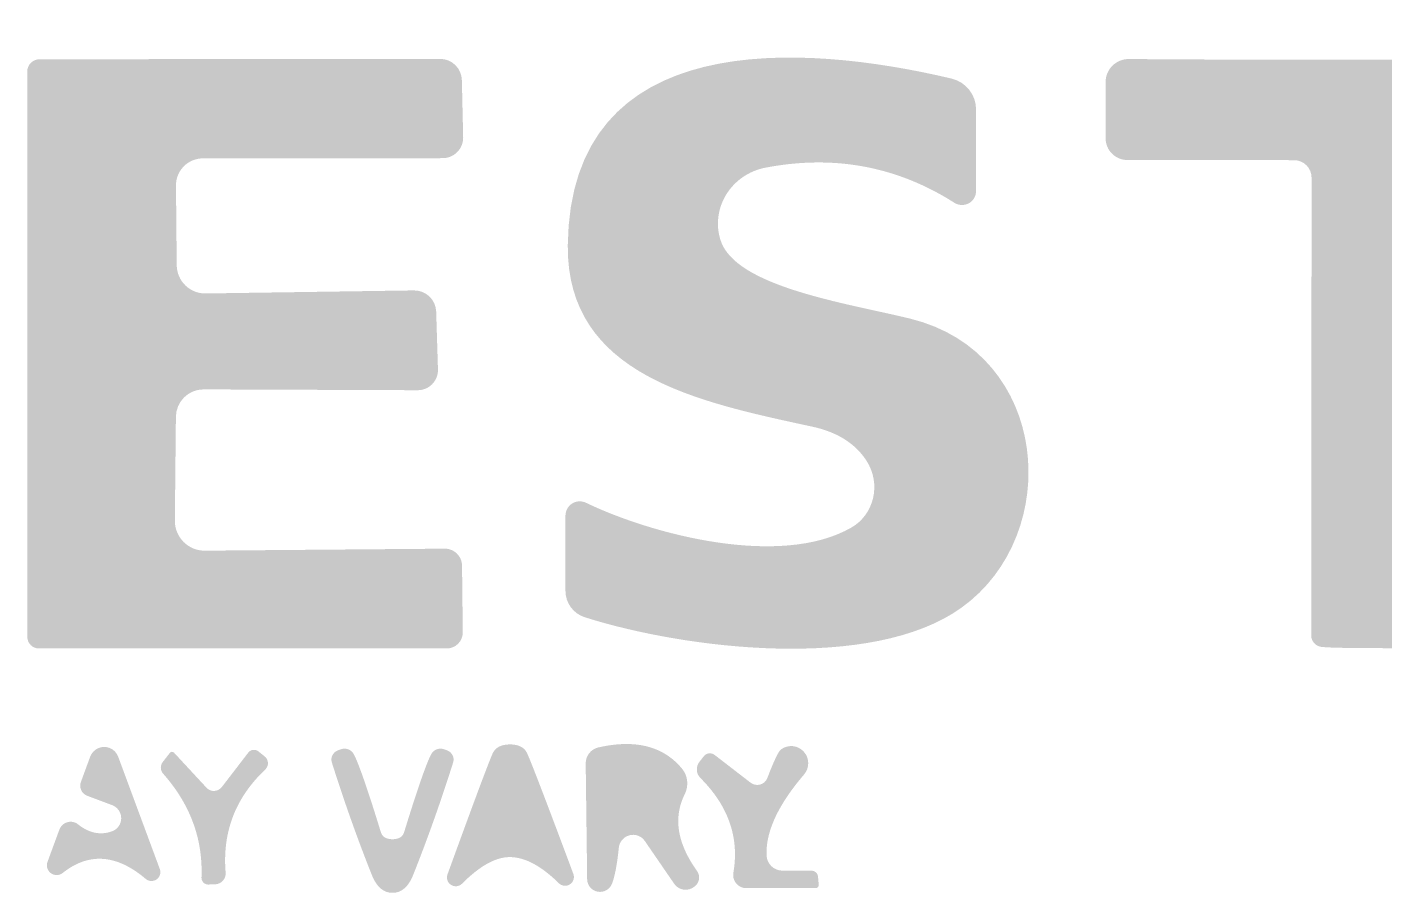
# Model space of a CAD drawing. Extents: x 0 to 650, y 0 to 488.
# Drawn here: x 410.1 to 462.9, y 14.5 to 48.2 of the extents above; entities that cross this region are included whole.
import ezdxf

# ---------------------------------------------------------------- set-up
doc = ezdxf.new("R2010")
doc.units = 0
doc.linetypes.add('Solid', pattern=[0])
doc.layers.add('Layer 1', color=7, linetype='Solid', lineweight=0)

msp = doc.modelspace()

# ---------------------------------------------------------------- hatches: boundary and pattern name
at = {"layer": 'Layer 1', "linetype": 'Solid', "lineweight": 0}
h = msp.add_hatch(color=8, dxfattribs=at)
edge = h.paths.add_edge_path(flags=0)
edge.add_line((446.99, 44.988), (446.99, 41.817))
edge.add_line((446.99, 41.817), (446.99, 41.817))
edge.add_spline(control_points=[(446.99, 41.817), (446.99, 41.618), (446.882, 41.435), (446.707, 41.34)], knot_values=[0, 0, 0, 0, 1, 1, 1, 1], degree=3, periodic=0)
edge.add_spline(control_points=[(446.707, 41.34), (446.532, 41.244), (446.319, 41.251), (446.15, 41.357)], knot_values=[0, 0, 0, 0, 1, 1, 1, 1], degree=3, periodic=0)
edge.add_spline(control_points=[(446.15, 41.357), (442.8, 43.487), (438.809, 42.727)], knot_values=[0, 0, 0, 1, 1, 1], degree=2, periodic=0)
edge.add_spline(control_points=[(438.809, 42.727), (438.173, 42.608), (437.616, 42.231), (437.279, 41.691)], knot_values=[0, 0, 0, 0, 1, 1, 1, 1], degree=3, periodic=0)
edge.add_spline(control_points=[(437.279, 41.691), (436.943, 41.152), (436.859, 40.502), (437.049, 39.906)], knot_values=[0, 0, 0, 0, 1, 1, 1, 1], degree=3, periodic=0)
edge.add_spline(control_points=[(437.049, 39.906), (437.629, 38.086), (441.96, 37.456), (444.42, 36.856)], knot_values=[0, 0, 0, 0, 1, 1, 1, 1], degree=3, periodic=0)
edge.add_spline(control_points=[(444.42, 36.856), (449.881, 35.526), (450.412, 28.475), (446.421, 25.614)], knot_values=[0, 0, 0, 0, 1, 1, 1, 1], degree=3, periodic=0)
edge.add_spline(control_points=[(446.421, 25.614), (442.94, 23.114), (435.669, 24.003), (431.768, 25.244)], knot_values=[0, 0, 0, 0, 1, 1, 1, 1], degree=3, periodic=0)
edge.add_spline(control_points=[(431.768, 25.244), (431.321, 25.387), (431.018, 25.799), (431.018, 26.264)], knot_values=[0, 0, 0, 0, 1, 1, 1, 1], degree=3, periodic=0)
edge.add_line((431.018, 26.264), (431.018, 29.194))
edge.add_spline(control_points=[(431.018, 29.194), (431.018, 29.386), (431.117, 29.564), (431.279, 29.666)], knot_values=[0, 0, 0, 0, 1, 1, 1, 1], degree=3, periodic=0)
edge.add_spline(control_points=[(431.279, 29.666), (431.442, 29.768), (431.646, 29.778), (431.818, 29.694)], knot_values=[0, 0, 0, 0, 1, 1, 1, 1], degree=3, periodic=0)
edge.add_spline(control_points=[(431.818, 29.694), (434.399, 28.454), (439.37, 27.154), (442.13, 28.725)], knot_values=[0, 0, 0, 0, 1, 1, 1, 1], degree=3, periodic=0)
edge.add_line((442.13, 28.725), (442.13, 28.725))
edge.add_spline(control_points=[(442.13, 28.725), (442.562, 28.972), (442.871, 29.39), (442.985, 29.882)], knot_values=[0, 0, 0, 0, 1, 1, 1, 1], degree=3, periodic=0)
edge.add_spline(control_points=[(442.985, 29.882), (443.098, 30.374), (443.006, 30.895), (442.73, 31.325)], knot_values=[0, 0, 0, 0, 1, 1, 1, 1], degree=3, periodic=0)
edge.add_spline(control_points=[(442.73, 31.325), (442.08, 32.325), (440.66, 32.645)], knot_values=[0, 0, 0, 1, 1, 1], degree=2, periodic=0)
edge.add_spline(control_points=[(440.66, 32.645), (436.179, 33.615), (431.058, 34.635), (431.108, 39.706)], knot_values=[0, 0, 0, 0, 1, 1, 1, 1], degree=3, periodic=0)
edge.add_spline(control_points=[(431.108, 39.706), (431.197, 48.188), (440.209, 47.568), (446.04, 46.188)], knot_values=[0, 0, 0, 0, 1, 1, 1, 1], degree=3, periodic=0)
edge.add_line((446.04, 46.188), (446.04, 46.188))
edge.add_spline(control_points=[(446.04, 46.188), (446.598, 46.053), (446.99, 45.557), (446.99, 44.988)], knot_values=[0, 0, 0, 0, 1, 1, 1, 1], degree=3, periodic=0)
h = msp.add_hatch(color=8, dxfattribs=at)
edge = h.paths.add_edge_path(flags=0)
edge.add_line((426.319, 27.91), (426.319, 27.91))
edge.add_spline(control_points=[(426.319, 27.91), (426.496, 27.913), (426.666, 27.845), (426.793, 27.722)], knot_values=[0, 0, 0, 0, 1, 1, 1, 1], degree=3, periodic=0)
edge.add_spline(control_points=[(426.793, 27.722), (426.919, 27.599), (426.992, 27.431), (426.995, 27.255)], knot_values=[0, 0, 0, 0, 1, 1, 1, 1], degree=3, periodic=0)
edge.add_line((426.995, 27.255), (427.024, 24.654))
edge.add_line((427.024, 24.654), (427.024, 24.654))
edge.add_spline(control_points=[(427.024, 24.654), (427.024, 24.308), (426.744, 24.029), (426.399, 24.029)], knot_values=[0, 0, 0, 0, 1, 1, 1, 1], degree=3, periodic=0)
edge.add_line((426.399, 24.029), (410.53, 24.032))
edge.add_spline(control_points=[(410.53, 24.032), (410.285, 24.033), (410.086, 24.231), (410.086, 24.476)], knot_values=[0, 0, 0, 0, 1, 1, 1, 1], degree=3, periodic=0)
edge.add_line((410.086, 24.476), (410.082, 46.455))
edge.add_spline(control_points=[(410.082, 46.455), (410.079, 46.583), (410.129, 46.706), (410.22, 46.797)], knot_values=[0, 0, 0, 0, 1, 1, 1, 1], degree=3, periodic=0)
edge.add_spline(control_points=[(410.22, 46.797), (410.311, 46.888), (410.436, 46.939), (410.566, 46.939)], knot_values=[0, 0, 0, 0, 1, 1, 1, 1], degree=3, periodic=0)
edge.add_line((410.566, 46.939), (426.142, 46.955))
edge.add_line((426.142, 46.955), (426.142, 46.955))
edge.add_spline(control_points=[(426.142, 46.955), (426.606, 46.955), (426.984, 46.582), (426.989, 46.118)], knot_values=[0, 0, 0, 0, 1, 1, 1, 1], degree=3, periodic=0)
edge.add_line((426.989, 46.118), (427.039, 43.9))
edge.add_line((427.039, 43.9), (427.039, 43.9))
edge.add_spline(control_points=[(427.039, 43.9), (427.042, 43.687), (426.959, 43.482), (426.809, 43.331)], knot_values=[0, 0, 0, 0, 1, 1, 1, 1], degree=3, periodic=0)
edge.add_spline(control_points=[(426.809, 43.331), (426.659, 43.179), (426.455, 43.094), (426.242, 43.094)], knot_values=[0, 0, 0, 0, 1, 1, 1, 1], degree=3, periodic=0)
edge.add_line((426.242, 43.094), (416.916, 43.086))
edge.add_line((416.916, 43.086), (416.916, 43.086))
edge.add_spline(control_points=[(416.916, 43.086), (416.635, 43.086), (416.365, 42.973), (416.168, 42.772)], knot_values=[0, 0, 0, 0, 1, 1, 1, 1], degree=3, periodic=0)
edge.add_spline(control_points=[(416.168, 42.772), (415.971, 42.571), (415.862, 42.299), (415.868, 42.018)], knot_values=[0, 0, 0, 0, 1, 1, 1, 1], degree=3, periodic=0)
edge.add_line((415.868, 42.018), (415.897, 38.932))
edge.add_spline(control_points=[(415.897, 38.932), (415.9, 38.637), (416.02, 38.354), (416.232, 38.148)], knot_values=[0, 0, 0, 0, 1, 1, 1, 1], degree=3, periodic=0)
edge.add_spline(control_points=[(416.232, 38.148), (416.444, 37.941), (416.73, 37.828), (417.026, 37.833)], knot_values=[0, 0, 0, 0, 1, 1, 1, 1], degree=3, periodic=0)
edge.add_line((417.026, 37.833), (425.122, 37.952))
edge.add_spline(control_points=[(425.122, 37.952), (425.587, 37.958), (425.972, 37.595), (425.989, 37.135)], knot_values=[0, 0, 0, 0, 1, 1, 1, 1], degree=3, periodic=0)
edge.add_line((425.989, 37.135), (426.059, 34.877))
edge.add_spline(control_points=[(426.059, 34.877), (426.064, 34.665), (425.984, 34.46), (425.836, 34.308)], knot_values=[0, 0, 0, 0, 1, 1, 1, 1], degree=3, periodic=0)
edge.add_spline(control_points=[(425.836, 34.308), (425.687, 34.156), (425.484, 34.071), (425.272, 34.071)], knot_values=[0, 0, 0, 0, 1, 1, 1, 1], degree=3, periodic=0)
edge.add_line((425.272, 34.071), (416.934, 34.103))
edge.add_spline(control_points=[(416.934, 34.103), (416.348, 34.103), (415.871, 33.626), (415.865, 33.034)], knot_values=[0, 0, 0, 0, 1, 1, 1, 1], degree=3, periodic=0)
edge.add_line((415.865, 33.034), (415.824, 28.992))
edge.add_line((415.824, 28.992), (415.824, 28.992))
edge.add_spline(control_points=[(415.824, 28.992), (415.824, 28.682), (415.948, 28.386), (416.167, 28.168)], knot_values=[0, 0, 0, 0, 1, 1, 1, 1], degree=3, periodic=0)
edge.add_spline(control_points=[(416.167, 28.168), (416.387, 27.95), (416.684, 27.829), (416.993, 27.832)], knot_values=[0, 0, 0, 0, 1, 1, 1, 1], degree=3, periodic=0)
edge.add_line((416.993, 27.832), (426.319, 27.91))
h = msp.add_hatch(color=8, dxfattribs=at)
edge = h.paths.add_edge_path(flags=0)
edge.add_spline(control_points=[(462.992, 24.041), (460.791, 24.041), (460.412, 24.093)], knot_values=[0, 0, 0, 1, 1, 1], degree=2, periodic=0)
edge.add_line((460.412, 24.093), (460.412, 24.093))
edge.add_spline(control_points=[(460.412, 24.093), (460.191, 24.122), (460.026, 24.311), (460.026, 24.535)], knot_values=[0, 0, 0, 0, 1, 1, 1, 1], degree=3, periodic=0)
edge.add_line((460.026, 24.535), (460.04, 42.335))
edge.add_line((460.04, 42.335), (460.04, 42.335))
edge.add_spline(control_points=[(460.04, 42.335), (460.04, 42.711), (459.736, 43.016), (459.36, 43.016)], knot_values=[0, 0, 0, 0, 1, 1, 1, 1], degree=3, periodic=0)
edge.add_line((459.36, 43.016), (452.876, 43.021))
edge.add_line((452.876, 43.021), (452.876, 43.021))
edge.add_spline(control_points=[(452.876, 43.021), (452.651, 43.021), (452.435, 43.111), (452.275, 43.271)], knot_values=[0, 0, 0, 0, 1, 1, 1, 1], degree=3, periodic=0)
edge.add_spline(control_points=[(452.275, 43.271), (452.116, 43.43), (452.026, 43.647), (452.027, 43.872)], knot_values=[0, 0, 0, 0, 1, 1, 1, 1], degree=3, periodic=0)
edge.add_line((452.027, 43.872), (452.028, 46.054))
edge.add_spline(control_points=[(452.028, 46.054), (452.028, 46.292), (452.124, 46.521), (452.293, 46.689)], knot_values=[0, 0, 0, 0, 1, 1, 1, 1], degree=3, periodic=0)
edge.add_spline(control_points=[(452.293, 46.689), (452.463, 46.857), (452.692, 46.95), (452.931, 46.949)], knot_values=[0, 0, 0, 0, 1, 1, 1, 1], degree=3, periodic=0)
edge.add_spline(control_points=[(452.931, 46.949), (457.711, 46.909), (462.993, 46.93)], knot_values=[0, 0, 0, 1, 1, 1], degree=2, periodic=0)
edge.add_spline(control_points=[(462.993, 46.93), (468.275, 46.909), (473.055, 46.949)], knot_values=[0, 0, 0, 1, 1, 1], degree=2, periodic=0)
edge.add_spline(control_points=[(473.055, 46.949), (473.293, 46.95), (473.523, 46.856), (473.692, 46.688)], knot_values=[0, 0, 0, 0, 1, 1, 1, 1], degree=3, periodic=0)
edge.add_spline(control_points=[(473.692, 46.688), (473.862, 46.52), (473.957, 46.291), (473.957, 46.053)], knot_values=[0, 0, 0, 0, 1, 1, 1, 1], degree=3, periodic=0)
edge.add_line((473.957, 46.053), (473.959, 43.872))
edge.add_line((473.959, 43.872), (473.959, 43.872))
edge.add_spline(control_points=[(473.959, 43.872), (473.959, 43.402), (473.579, 43.021), (473.109, 43.02)], knot_values=[0, 0, 0, 0, 1, 1, 1, 1], degree=3, periodic=0)
edge.add_line((473.109, 43.02), (466.625, 43.016))
edge.add_line((466.625, 43.016), (466.625, 43.016))
edge.add_spline(control_points=[(466.625, 43.016), (466.249, 43.016), (465.945, 42.711), (465.945, 42.335)], knot_values=[0, 0, 0, 0, 1, 1, 1, 1], degree=3, periodic=0)
edge.add_line((465.945, 42.335), (465.958, 24.534))
edge.add_line((465.958, 24.534), (465.958, 24.534))
edge.add_spline(control_points=[(465.958, 24.534), (465.958, 24.311), (465.793, 24.122), (465.572, 24.092)], knot_values=[0, 0, 0, 0, 1, 1, 1, 1], degree=3, periodic=0)
edge.add_spline(control_points=[(465.572, 24.092), (465.193, 24.041), (462.992, 24.041)], knot_values=[0, 0, 0, 1, 1, 1], degree=2, periodic=0)
h = msp.add_hatch(color=252, dxfattribs=at)
edge = h.paths.add_edge_path(flags=0)
edge.add_line((435.974, 14.731), (435.931, 14.704))
edge.add_spline(control_points=[(435.931, 14.704), (435.696, 14.583), (435.405, 14.656), (435.25, 14.876)], knot_values=[0, 0, 0, 0, 1, 1, 1, 1], degree=3, periodic=0)
edge.add_line((435.25, 14.876), (434.103, 16.546))
edge.add_spline(control_points=[(434.103, 16.546), (433.971, 16.738), (433.732, 16.826), (433.506, 16.765)], knot_values=[0, 0, 0, 0, 1, 1, 1, 1], degree=3, periodic=0)
edge.add_spline(control_points=[(433.506, 16.765), (433.28, 16.705), (433.114, 16.509), (433.092, 16.275)], knot_values=[0, 0, 0, 0, 1, 1, 1, 1], degree=3, periodic=0)
edge.add_spline(control_points=[(433.092, 16.275), (433.001, 15.363), (432.835, 14.897)], knot_values=[0, 0, 0, 1, 1, 1], degree=2, periodic=0)
edge.add_line((432.835, 14.897), (432.835, 14.897))
edge.add_spline(control_points=[(432.835, 14.897), (432.753, 14.669), (432.519, 14.532), (432.28, 14.571)], knot_values=[0, 0, 0, 0, 1, 1, 1, 1], degree=3, periodic=0)
edge.add_spline(control_points=[(432.28, 14.571), (432.041, 14.61), (431.865, 14.814), (431.862, 15.056)], knot_values=[0, 0, 0, 0, 1, 1, 1, 1], degree=3, periodic=0)
edge.add_line((431.862, 15.056), (431.805, 19.55))
edge.add_line((431.805, 19.55), (431.805, 19.55))
edge.add_spline(control_points=[(431.805, 19.55), (431.801, 19.855), (432.009, 20.12), (432.303, 20.183)], knot_values=[0, 0, 0, 0, 1, 1, 1, 1], degree=3, periodic=0)
edge.add_spline(control_points=[(432.303, 20.183), (434.454, 20.666), (435.545, 19.365)], knot_values=[0, 0, 0, 1, 1, 1], degree=2, periodic=0)
edge.add_line((435.545, 19.365), (435.545, 19.365))
edge.add_spline(control_points=[(435.545, 19.365), (435.778, 19.087), (435.823, 18.696), (435.661, 18.37)], knot_values=[0, 0, 0, 0, 1, 1, 1, 1], degree=3, periodic=0)
edge.add_spline(control_points=[(435.661, 18.37), (434.974, 16.995), (436.137, 15.377)], knot_values=[0, 0, 0, 1, 1, 1], degree=2, periodic=0)
edge.add_line((436.137, 15.377), (436.137, 15.377))
edge.add_spline(control_points=[(436.137, 15.377), (436.211, 15.273), (436.236, 15.141), (436.205, 15.017)], knot_values=[0, 0, 0, 0, 1, 1, 1, 1], degree=3, periodic=0)
edge.add_spline(control_points=[(436.205, 15.017), (436.173, 14.893), (436.089, 14.788), (435.974, 14.731)], knot_values=[0, 0, 0, 0, 1, 1, 1, 1], degree=3, periodic=0)
edge.add_line((435.974, 14.731), (435.974, 14.731))
h = msp.add_hatch(color=252, dxfattribs=at)
edge = h.paths.add_edge_path(flags=0)
edge.add_spline(control_points=[(412.53, 19.82), (412.615, 20.048), (412.833, 20.2), (413.076, 20.2)], knot_values=[0, 0, 0, 0, 1, 1, 1, 1], degree=3, periodic=0)
edge.add_spline(control_points=[(413.076, 20.2), (413.32, 20.2), (413.537, 20.048), (413.62, 19.82)], knot_values=[0, 0, 0, 0, 1, 1, 1, 1], degree=3, periodic=0)
edge.add_line((413.62, 19.82), (415.24, 15.45))
edge.add_line((415.24, 15.45), (415.24, 15.45))
edge.add_spline(control_points=[(415.24, 15.45), (415.294, 15.303), (415.241, 15.138), (415.112, 15.049)], knot_values=[0, 0, 0, 0, 1, 1, 1, 1], degree=3, periodic=0)
edge.add_spline(control_points=[(415.112, 15.049), (414.983, 14.959), (414.81, 14.968), (414.69, 15.07)], knot_values=[0, 0, 0, 0, 1, 1, 1, 1], degree=3, periodic=0)
edge.add_spline(control_points=[(414.69, 15.07), (412.99, 16.51), (411.46, 15.3)], knot_values=[0, 0, 0, 1, 1, 1], degree=2, periodic=0)
edge.add_line((411.46, 15.3), (411.46, 15.3))
edge.add_spline(control_points=[(411.46, 15.3), (411.326, 15.195), (411.139, 15.192), (411.002, 15.292)], knot_values=[0, 0, 0, 0, 1, 1, 1, 1], degree=3, periodic=0)
edge.add_spline(control_points=[(411.002, 15.292), (410.865, 15.392), (410.811, 15.571), (410.87, 15.73)], knot_values=[0, 0, 0, 0, 1, 1, 1, 1], degree=3, periodic=0)
edge.add_line((410.87, 15.73), (411.33, 16.98))
edge.add_line((411.33, 16.98), (411.33, 16.98))
edge.add_spline(control_points=[(411.33, 16.98), (411.381, 17.123), (411.497, 17.232), (411.642, 17.274)], knot_values=[0, 0, 0, 0, 1, 1, 1, 1], degree=3, periodic=0)
edge.add_spline(control_points=[(411.642, 17.274), (411.787, 17.316), (411.943, 17.284), (412.06, 17.19)], knot_values=[0, 0, 0, 0, 1, 1, 1, 1], degree=3, periodic=0)
edge.add_spline(control_points=[(412.06, 17.19), (412.7, 16.68), (413.38, 16.92)], knot_values=[0, 0, 0, 1, 1, 1], degree=2, periodic=0)
edge.add_line((413.38, 16.92), (413.38, 16.92))
edge.add_spline(control_points=[(413.38, 16.92), (413.595, 16.996), (413.738, 17.199), (413.738, 17.427)], knot_values=[0, 0, 0, 0, 1, 1, 1, 1], degree=3, periodic=0)
edge.add_spline(control_points=[(413.738, 17.427), (413.738, 17.656), (413.595, 17.861), (413.38, 17.94)], knot_values=[0, 0, 0, 0, 1, 1, 1, 1], degree=3, periodic=0)
edge.add_line((413.38, 17.94), (412.42, 18.3))
edge.add_line((412.42, 18.3), (412.42, 18.3))
edge.add_spline(control_points=[(412.42, 18.3), (412.315, 18.337), (412.229, 18.415), (412.182, 18.517)], knot_values=[0, 0, 0, 0, 1, 1, 1, 1], degree=3, periodic=0)
edge.add_spline(control_points=[(412.182, 18.517), (412.135, 18.618), (412.131, 18.735), (412.17, 18.84)], knot_values=[0, 0, 0, 0, 1, 1, 1, 1], degree=3, periodic=0)
edge.add_line((412.17, 18.84), (412.53, 19.82))
h = msp.add_hatch(color=252, dxfattribs=at)
edge = h.paths.add_edge_path(flags=0)
edge.add_line((415.36, 19.17), (415.36, 19.17))
edge.add_spline(control_points=[(415.36, 19.17), (415.255, 19.293), (415.251, 19.475), (415.35, 19.61)], knot_values=[0, 0, 0, 0, 1, 1, 1, 1], degree=3, periodic=0)
edge.add_line((415.35, 19.61), (415.63, 19.97))
edge.add_line((415.63, 19.97), (415.63, 19.97))
edge.add_spline(control_points=[(415.63, 19.97), (415.647, 19.995), (415.675, 20.01), (415.706, 20.012)], knot_values=[0, 0, 0, 0, 1, 1, 1, 1], degree=3, periodic=0)
edge.add_spline(control_points=[(415.706, 20.012), (415.737, 20.014), (415.768, 20.002), (415.79, 19.98)], knot_values=[0, 0, 0, 0, 1, 1, 1, 1], degree=3, periodic=0)
edge.add_line((415.79, 19.98), (417.06, 18.61))
edge.add_line((417.06, 18.61), (417.06, 18.61))
edge.add_spline(control_points=[(417.06, 18.61), (417.138, 18.527), (417.247, 18.483), (417.361, 18.489)], knot_values=[0, 0, 0, 0, 1, 1, 1, 1], degree=3, periodic=0)
edge.add_spline(control_points=[(417.361, 18.489), (417.474, 18.495), (417.58, 18.55), (417.65, 18.64)], knot_values=[0, 0, 0, 0, 1, 1, 1, 1], degree=3, periodic=0)
edge.add_line((417.65, 18.64), (418.68, 19.98))
edge.add_line((418.68, 19.98), (418.68, 19.98))
edge.add_spline(control_points=[(418.68, 19.98), (418.774, 20.102), (418.948, 20.124), (419.07, 20.03)], knot_values=[0, 0, 0, 0, 1, 1, 1, 1], degree=3, periodic=0)
edge.add_line((419.07, 20.03), (419.31, 19.84))
edge.add_line((419.31, 19.84), (419.31, 19.84))
edge.add_spline(control_points=[(419.31, 19.84), (419.39, 19.78), (419.439, 19.688), (419.445, 19.588)], knot_values=[0, 0, 0, 0, 1, 1, 1, 1], degree=3, periodic=0)
edge.add_spline(control_points=[(419.445, 19.588), (419.451, 19.488), (419.412, 19.39), (419.34, 19.32)], knot_values=[0, 0, 0, 0, 1, 1, 1, 1], degree=3, periodic=0)
edge.add_spline(control_points=[(419.34, 19.32), (417.6, 17.68), (417.8, 15.31)], knot_values=[0, 0, 0, 1, 1, 1], degree=2, periodic=0)
edge.add_spline(control_points=[(417.8, 15.31), (417.808, 15.197), (417.77, 15.085), (417.695, 15.001)], knot_values=[0, 0, 0, 0, 1, 1, 1, 1], degree=3, periodic=0)
edge.add_spline(control_points=[(417.695, 15.001), (417.619, 14.916), (417.513, 14.865), (417.4, 14.86)], knot_values=[0, 0, 0, 0, 1, 1, 1, 1], degree=3, periodic=0)
edge.add_line((417.4, 14.86), (417.12, 14.85))
edge.add_line((417.12, 14.85), (417.12, 14.85))
edge.add_spline(control_points=[(417.12, 14.85), (417.049, 14.85), (416.982, 14.879), (416.933, 14.93)], knot_values=[0, 0, 0, 0, 1, 1, 1, 1], degree=3, periodic=0)
edge.add_spline(control_points=[(416.933, 14.93), (416.884, 14.981), (416.857, 15.049), (416.86, 15.12)], knot_values=[0, 0, 0, 0, 1, 1, 1, 1], degree=3, periodic=0)
edge.add_spline(control_points=[(416.86, 15.12), (416.95, 17.38), (415.36, 19.17)], knot_values=[0, 0, 0, 1, 1, 1], degree=2, periodic=0)
h = msp.add_hatch(color=252, dxfattribs=at)
edge = h.paths.add_edge_path(flags=0)
edge.add_spline(control_points=[(424.29, 14.528), (423.762, 14.528), (423.483, 15.229)], knot_values=[0, 0, 0, 1, 1, 1], degree=2, periodic=0)
edge.add_spline(control_points=[(423.483, 15.229), (422.64, 17.35), (421.93, 19.6)], knot_values=[0, 0, 0, 1, 1, 1], degree=2, periodic=0)
edge.add_line((421.93, 19.6), (421.93, 19.6))
edge.add_spline(control_points=[(421.93, 19.6), (421.873, 19.787), (421.969, 19.986), (422.15, 20.06)], knot_values=[0, 0, 0, 0, 1, 1, 1, 1], degree=3, periodic=0)
edge.add_line((422.15, 20.06), (422.28, 20.11))
edge.add_line((422.28, 20.11), (422.28, 20.11))
edge.add_spline(control_points=[(422.28, 20.11), (422.48, 20.179), (422.698, 20.093), (422.79, 19.91)], knot_values=[0, 0, 0, 0, 1, 1, 1, 1], degree=3, periodic=0)
edge.add_spline(control_points=[(422.79, 19.91), (423.09, 19.32), (423.839, 16.881)], knot_values=[0, 0, 0, 1, 1, 1], degree=2, periodic=0)
edge.add_spline(control_points=[(423.839, 16.881), (423.921, 16.613), (424.29, 16.613)], knot_values=[0, 0, 0, 1, 1, 1], degree=2, periodic=0)
edge.add_spline(control_points=[(424.29, 16.613), (424.659, 16.613), (424.741, 16.881)], knot_values=[0, 0, 0, 1, 1, 1], degree=2, periodic=0)
edge.add_spline(control_points=[(424.741, 16.881), (425.49, 19.32), (425.79, 19.91)], knot_values=[0, 0, 0, 1, 1, 1], degree=2, periodic=0)
edge.add_line((425.79, 19.91), (425.79, 19.91))
edge.add_spline(control_points=[(425.79, 19.91), (425.881, 20.093), (426.099, 20.179), (426.3, 20.11)], knot_values=[0, 0, 0, 0, 1, 1, 1, 1], degree=3, periodic=0)
edge.add_line((426.3, 20.11), (426.43, 20.06))
edge.add_line((426.43, 20.06), (426.43, 20.06))
edge.add_spline(control_points=[(426.43, 20.06), (426.611, 19.986), (426.707, 19.787), (426.65, 19.6)], knot_values=[0, 0, 0, 0, 1, 1, 1, 1], degree=3, periodic=0)
edge.add_spline(control_points=[(426.65, 19.6), (425.94, 17.35), (425.097, 15.229)], knot_values=[0, 0, 0, 1, 1, 1], degree=2, periodic=0)
edge.add_spline(control_points=[(425.097, 15.229), (424.817, 14.528), (424.29, 14.528)], knot_values=[0, 0, 0, 1, 1, 1], degree=2, periodic=0)
h = msp.add_hatch(color=252, dxfattribs=at)
edge = h.paths.add_edge_path(flags=0)
edge.add_spline(control_points=[(428.843, 15.917), (428.021, 15.913), (426.997, 14.885)], knot_values=[0, 0, 0, 1, 1, 1], degree=2, periodic=0)
edge.add_line((426.997, 14.885), (426.997, 14.885))
edge.add_spline(control_points=[(426.997, 14.885), (426.883, 14.771), (426.705, 14.75), (426.568, 14.836)], knot_values=[0, 0, 0, 0, 1, 1, 1, 1], degree=3, periodic=0)
edge.add_spline(control_points=[(426.568, 14.836), (426.432, 14.921), (426.374, 15.09), (426.428, 15.241)], knot_values=[0, 0, 0, 0, 1, 1, 1, 1], degree=3, periodic=0)
edge.add_spline(control_points=[(426.428, 15.241), (427.893, 19.274), (428.179, 19.933)], knot_values=[0, 0, 0, 1, 1, 1], degree=2, periodic=0)
edge.add_spline(control_points=[(428.179, 19.933), (428.335, 20.295), (428.856, 20.298)], knot_values=[0, 0, 0, 1, 1, 1], degree=2, periodic=0)
edge.add_spline(control_points=[(428.856, 20.298), (429.375, 20.3), (429.534, 19.939)], knot_values=[0, 0, 0, 1, 1, 1], degree=2, periodic=0)
edge.add_spline(control_points=[(429.534, 19.939), (429.825, 19.282), (431.325, 15.263)], knot_values=[0, 0, 0, 1, 1, 1], degree=2, periodic=0)
edge.add_line((431.325, 15.263), (431.325, 15.263))
edge.add_spline(control_points=[(431.325, 15.263), (431.382, 15.112), (431.325, 14.943), (431.189, 14.856)], knot_values=[0, 0, 0, 0, 1, 1, 1, 1], degree=3, periodic=0)
edge.add_spline(control_points=[(431.189, 14.856), (431.053, 14.769), (430.875, 14.788), (430.76, 14.901)], knot_values=[0, 0, 0, 0, 1, 1, 1, 1], degree=3, periodic=0)
edge.add_spline(control_points=[(430.76, 14.901), (429.727, 15.921), (428.843, 15.917)], knot_values=[0, 0, 0, 1, 1, 1], degree=2, periodic=0)
h = msp.add_hatch(color=252, dxfattribs=at)
edge = h.paths.add_edge_path(flags=0)
edge.add_line((439.41, 20.11), (439.41, 20.11))
edge.add_spline(control_points=[(439.41, 20.11), (439.684, 20.307), (440.061, 20.267), (440.288, 20.017)], knot_values=[0, 0, 0, 0, 1, 1, 1, 1], degree=3, periodic=0)
edge.add_spline(control_points=[(440.288, 20.017), (440.515, 19.767), (440.52, 19.386), (440.3, 19.13)], knot_values=[0, 0, 0, 0, 1, 1, 1, 1], degree=3, periodic=0)
edge.add_spline(control_points=[(440.3, 19.13), (438.79, 17.37), (438.84, 15.99)], knot_values=[0, 0, 0, 1, 1, 1], degree=2, periodic=0)
edge.add_line((438.84, 15.99), (438.84, 15.99))
edge.add_spline(control_points=[(438.84, 15.99), (438.851, 15.655), (439.125, 15.39), (439.46, 15.39)], knot_values=[0, 0, 0, 0, 1, 1, 1, 1], degree=3, periodic=0)
edge.add_line((439.46, 15.39), (440.59, 15.39))
edge.add_line((440.59, 15.39), (440.59, 15.39))
edge.add_spline(control_points=[(440.59, 15.39), (440.72, 15.39), (440.829, 15.295), (440.84, 15.17)], knot_values=[0, 0, 0, 0, 1, 1, 1, 1], degree=3, periodic=0)
edge.add_line((440.84, 15.17), (440.87, 14.84))
edge.add_line((440.87, 14.84), (440.87, 14.84))
edge.add_spline(control_points=[(440.87, 14.84), (440.873, 14.806), (440.861, 14.773), (440.838, 14.749)], knot_values=[0, 0, 0, 0, 1, 1, 1, 1], degree=3, periodic=0)
edge.add_spline(control_points=[(440.838, 14.749), (440.816, 14.724), (440.784, 14.71), (440.75, 14.71)], knot_values=[0, 0, 0, 0, 1, 1, 1, 1], degree=3, periodic=0)
edge.add_line((440.75, 14.71), (438.05, 14.71))
edge.add_line((438.05, 14.71), (438.05, 14.71))
edge.add_spline(control_points=[(438.05, 14.71), (437.899, 14.71), (437.756, 14.777), (437.659, 14.893)], knot_values=[0, 0, 0, 0, 1, 1, 1, 1], degree=3, periodic=0)
edge.add_spline(control_points=[(437.659, 14.893), (437.563, 15.009), (437.523, 15.162), (437.55, 15.31)], knot_values=[0, 0, 0, 0, 1, 1, 1, 1], degree=3, periodic=0)
edge.add_spline(control_points=[(437.55, 15.31), (437.9, 17.37), (436.26, 19)], knot_values=[0, 0, 0, 1, 1, 1], degree=2, periodic=0)
edge.add_line((436.26, 19), (436.26, 19))
edge.add_spline(control_points=[(436.26, 19), (436.099, 19.167), (436.082, 19.426), (436.22, 19.61)], knot_values=[0, 0, 0, 0, 1, 1, 1, 1], degree=3, periodic=0)
edge.add_line((436.22, 19.61), (436.4, 19.84))
edge.add_spline(control_points=[(436.4, 19.84), (436.5, 19.968), (436.687, 19.99), (436.82, 19.89)], knot_values=[0, 0, 0, 0, 1, 1, 1, 1], degree=3, periodic=0)
edge.add_line((436.82, 19.89), (438.22, 18.81))
edge.add_spline(control_points=[(438.22, 18.81), (438.326, 18.73), (438.464, 18.703), (438.592, 18.738)], knot_values=[0, 0, 0, 0, 1, 1, 1, 1], degree=3, periodic=0)
edge.add_spline(control_points=[(438.592, 18.738), (438.72, 18.774), (438.823, 18.867), (438.87, 18.99)], knot_values=[0, 0, 0, 0, 1, 1, 1, 1], degree=3, periodic=0)
edge.add_spline(control_points=[(438.87, 18.99), (439.26, 20.01), (439.41, 20.11)], knot_values=[0, 0, 0, 1, 1, 1], degree=2, periodic=0)

doc.saveas('drawing.dxf')
